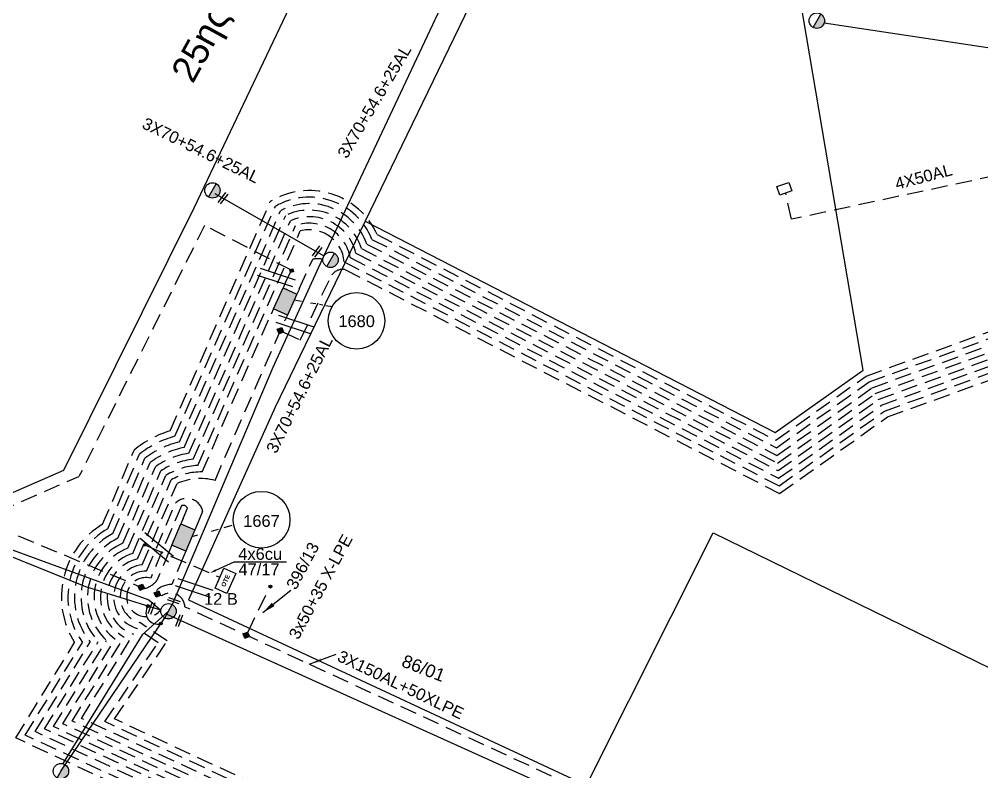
# Model space of a CAD drawing. Header units: millimetres. Extents: x 907 to 2022, y 699 to 1220.
# Drawn here: x 1501.6 to 1575.3, y 1087.8 to 1145.3 of the extents above; entities that cross this region are included whole.
import ezdxf
from ezdxf import colors
from ezdxf.entities.mleader import LeaderData, LeaderLine
from ezdxf.math import Vec2, Vec3

# ---------------------------------------------------------------- set-up
doc = ezdxf.new("R2010")
doc.units = ezdxf.units.MM
doc.linetypes.add('DASHED', pattern=[19.05, 12.7, -6.35])
for name, color, linetype in [('Link Box 4 Διευθύνσεων', 7, 'Continuous'), ('Pillar OTE', 7, 'Continuous'), ('Επιγραφές - Σχήματα', 7, 'Continuous'), ('Επιτοίχιο Κουτί', 7, 'Continuous'), ('Καλώδια ΧΤ   3x150AL+50XLPE', 7, 'DASHED'), ('Μηχανική τομή', 7, 'Continuous'), ('Στύλος ΦΜ', 7, 'Continuous'), ('Στύλος ΦΜ @ 1', 7, 'Continuous'), ('Συνδέσεις', 7, 'Continuous'), ('Συνεστραμμένα ΧΤ   3x70+54.6+25 AL', 7, 'SYN_LINE'), ('Τομή', 7, 'Continuous'), ('Υπόβαθρο ΔΕΗ', 7, 'Continuous'), ('Υπόγεια Καλώδια Δικτύου ΧΤ   .15', 7, 'DASHED'), ('Υπόγεια καλώδια Δικτύου ΧΤ και Παρ. ΧΤ X-95  (3X95AL +35CU  XLPE)', 7, 'DASHED'), ('Υπόγεια καλώδια Παροχών ΧΤ   4x50AL', 7, 'DASHED'), ('Υπόγεια καλώδια Παροχών ΧΤ   4x6', 7, 'DASHED')]:
    doc.layers.add(name, color=color, linetype=linetype)
doc.styles.get("Standard").update_dxf_attribs({"font": 'arial.ttf'})
doc.linetypes.add('SYN_LINE', pattern='A,0.5,-0.0001,["/\\/\\/\\/",Standard,S=0.1,R=0,X=0,Y=-0.05],-0.25', length=0.7501)
doc.dimstyles.new('ISO-25', dxfattribs={"dimtxt": 2.5, "dimasz": 2.5, "dimexe": 1.25, "dimexo": 0.625, "dimtad": 1, "dimtxsty": 'Standard', "dimcen": 2.5, "dimadec": 0, "dimazin": 0, "dimtfac": 1, "dimtmove": 0, "dimatfit": 3, "dimfxl": 1, "dimarcsym": 0})

# ---------------------------------------------------------------- blocks, each defined once
blk = doc.blocks.new('ΥΠΑΡΧΩΝ ΤΣΙΜΕΝΤΕΝΙΟΣ ΣΤΥΛΟΣ')
at = {"layer": 'Στύλος ΦΜ'}
blk.add_hatch(color=256, dxfattribs=at).paths.add_polyline_path([(-1.29, -2.28, 0.574793), (2.62, 0, 0.268822), (1.3, 2.27)])
blk.add_line((-1.29, -2.28), (1.3, 2.27), dxfattribs=at)
blk.add_circle((0, 0), 2.62, dxfattribs=at)
at = {"layer": 'Στύλος ΦΜ', "flags": 4}
for tag, p in [('ΑΡΙΘΜΟΣ', (-4.68, 8.05)), ('ΤΥΠΟΣ', (-4.91, 3.03))]:
    blk.add_attdef(tag, p, '', height=4, dxfattribs=at)
blk = doc.blocks.new('ΜΗΧΑΝΙΚΗ ΤΟΜΗ')
at = {"layer": 'Μηχανική τομή', "ltscale": 40}
for p, q in [((-1.89, 0.78), (1.89, 0.78)), ((1.89, 0), (-1.89, 0))]:
    blk.add_line(p, q, dxfattribs=at)
blk = doc.blocks.new('ΕΠΙΤΟΙΧΙΟ ΚΟΥΤΙ')
at = {"layer": 'Επιτοίχιο Κουτί', "ltscale": 40}
blk.add_lwpolyline([(-2.06, 1.35), (1.86, 1.35), (1.86, -1.39), (-2.06, -1.39)], close=True, dxfattribs=at)
blk = doc.blocks.new('ΤΟΜΗ')
at = {"layer": 'Τομή', "ltscale": 40}
for p, q in [((-5.68, 0), (5.68, 0)), ((5.68, -2.33), (-5.68, -2.33))]:
    blk.add_line(p, q, dxfattribs=at)
blk = doc.blocks.new('_ΣΥΝΔΕΣΗ')
at = {"layer": 'Συνδέσεις', "linetype": 'SYN_LINE', "ltscale": 40}
blk.add_hatch(color=256, dxfattribs=at).paths.add_polyline_path([(0.5, -0.01, 1), (-0.5, -0.01, 1)])
at = {"layer": 'Συνδέσεις'}
blk.add_circle((0, -0.01), 0.5, dxfattribs=at)
blk = doc.blocks.new('TSONTA XT1')
at = {"ltscale": 40}
h = blk.add_hatch(color=256, dxfattribs=at)
h.dxf.hatch_style = 1
h.paths.add_polyline_path([(595.96, 2487.66), (597.07, 2488.77), (595.96, 2489.87), (594.85, 2488.77)])
blk.add_lwpolyline([(594.85, 2488.77), (595.96, 2489.87), (597.07, 2488.77), (595.96, 2487.66)], close=True, dxfattribs=at)
blk = doc.blocks.new('LINK BOX 4 ΑΝΑΧΩΡΗΣΕΩΝ')
at = {"layer": 'Link Box 4 Διευθύνσεων', "ltscale": 40}
blk.add_hatch(color=256, dxfattribs=at).paths.add_polyline_path([(-3.54, 0), (-3.54, -4.67), (3.54, -4.67), (3.54, 0)])
for p, q in [((-3.54, 0), (-5.33, 0)), ((5.33, 0), (3.54, 0)), ((-3.54, -4.67), (-5.33, -4.67)), ((5.33, -4.67), (3.54, -4.67))]:
    blk.add_line(p, q, dxfattribs=at)
blk.add_lwpolyline([(-3.54, -4.67), (-3.54, 0), (3.54, 0), (3.54, -4.67)], close=True, dxfattribs=at)
blk = doc.blocks.new('PILLAR ΟΤΕ')
at = {"layer": 'Pillar OTE', "ltscale": 40}
blk.add_lwpolyline([(-3.31, 2.02), (3.39, 2.02), (3.39, -1.99), (-3.31, -1.99)], close=True, dxfattribs=at)
at = {"layer": 'Pillar OTE', "insert": (-1.81, 0.71), "char_height": 1.3575, "width": 109.961, "attachment_point": 1}
blk.add_mtext('{\\fArial|b1|i0|c161|p34;OTE}', dxfattribs=at)

msp = doc.modelspace()

# ---------------------------------------------------------------- hatches: boundary and pattern name
at = {"layer": 'Pillar OTE', "ltscale": 40}
h = msp.add_hatch(color=256, dxfattribs=at)
h.dxf.hatch_style = 1
h.paths.add_polyline_path([(1511.061, 1105.011), (1511.43, 1105.01), (1511.192, 1105.298)])

# ---------------------------------------------------------------- linework, layer by layer
at = {"layer": 'Επιγραφές - Σχήματα', "linetype": 'Continuous'}
for centre in [(1527.418, 1122.268), (1520.146, 1107.047)]:
    msp.add_circle(centre, 2.168, dxfattribs=at)
at = {"layer": 'Καλώδια ΧΤ   3x150AL+50XLPE', "color": 133, "linetype": 'DASHED', "ltscale": 0.1}
msp.add_lwpolyline([(1532.19, 1073.452), (1534.016, 1077.39), (1504.213, 1091.208), (1508.278, 1097.806, -0.544141), (1509.534, 1105.253), (1512.017, 1111.105, -0.11424), (1514.574, 1112.129), (1522.358, 1129.923, -0.463695), (1527.372, 1127.447), (1559.686, 1110.8), (1567.365, 1116.251), (1599.947, 1128.03), (1600.302, 1131.35), (1605.462, 1129.298), (1608.924, 1137.346, -0.636277), (1613.332, 1140.891), (1618.423, 1151.559, -0.538057), (1619.887, 1152.129), (1620.838, 1152.288), (1621.587, 1151.777)], format="xyb", dxfattribs=at)
at = {"layer": 'Καλώδια ΧΤ   3x150AL+50XLPE', "color": 27, "linetype": 'DASHED', "ltscale": 0.1}
msp.add_lwpolyline([(1532.614, 1073.255), (1534.651, 1077.647), (1504.936, 1091.428), (1508.932, 1097.914, -0.594288), (1509.913, 1104.867), (1512.42, 1110.774, -0.120094), (1514.919, 1111.67), (1522.746, 1129.561, -0.460718), (1526.931, 1127.112), (1559.727, 1110.216), (1567.599, 1115.804), (1600.411, 1127.666), (1600.727, 1130.643), (1605.729, 1128.654), (1609.453, 1137.31, -0.729971), (1613.544, 1140.175), (1618.905, 1151.407, -0.573432), (1619.598, 1151.721), (1620.929, 1150.813)], format="xyb", dxfattribs=at)
at = {"layer": 'Καλώδια ΧΤ   3x150AL+50XLPE', "color": 62, "linetype": 'DASHED', "ltscale": 0.1}
msp.add_lwpolyline([(1531.744, 1073.659), (1533.367, 1077.143), (1533.367, 1077.143), (1503.523, 1091.042), (1507.645, 1097.731, -0.504465), (1509.15, 1105.627), (1511.612, 1111.43, -0.109184), (1514.224, 1112.575), (1521.991, 1130.331, -0.45653), (1527.792, 1127.793), (1559.644, 1111.384), (1567.131, 1116.698), (1599.483, 1128.394), (1599.835, 1131.68), (1600.824, 1134.401, 0.808285), (1601.416, 1136.44), (1606.41, 1147.131, 1.163535), (1607.603, 1149.09)], format="xyb", dxfattribs=at)
at = {"layer": 'Καλώδια ΧΤ   3x150AL+50XLPE', "color": 233, "linetype": 'DASHED', "ltscale": 0.1, "true_color": 0xd2798f}
msp.add_lwpolyline([(1533.032, 1073.06), (1535.277, 1077.89), (1505.651, 1091.635), (1509.614, 1098.067, -0.660658), (1510.286, 1104.466), (1512.82, 1110.436, -0.126984), (1515.257, 1111.194), (1523.11, 1129.147, -0.464772), (1526.471, 1126.786), (1559.768, 1109.633), (1567.833, 1115.356), (1600.875, 1127.302), (1601.157, 1129.934), (1605.996, 1128.01), (1609.99, 1137.292, -0.327153), (1610.606, 1139.724, -0.464895), (1613.044, 1138.676)], format="xyb", dxfattribs=at)
at = {"layer": 'Καλώδια ΧΤ   3x150AL+50XLPE', "color": 173, "linetype": 'DASHED', "ltscale": 0.1}
for points in [[(1521.834, 1121.41), (1523.104, 1120.794), (1525.526, 1125.789, -0.278509), (1526.526, 1126.195), (1559.81, 1109.049), (1568.067, 1114.909), (1601.339, 1126.938), (1601.584, 1129.226), (1606.278, 1127.399), (1610.306, 1136.762), (1612.078, 1136)], [(1533.854, 1072.678), (1536.527, 1078.43), (1508.138, 1091.593), (1512.228, 1097.63), (1510.608, 1098.728, -0.813142), (1511.006, 1103.602), (1513.67, 1109.81, -0.169686), (1516.579, 1110.058), (1521.934, 1122.299)]]:
    msp.add_lwpolyline(points, format="xyb", dxfattribs=at)
at = {"layer": 'Καλώδια ΧΤ   3x150AL+50XLPE', "color": 85, "linetype": 'DASHED', "ltscale": 0.1}
msp.add_lwpolyline([(1530.434, 1074.268), (1531.421, 1076.392), (1531.421, 1076.392), (1501.33, 1090.341), (1505.828, 1097.642, -0.421645), (1507.974, 1106.696), (1510.385, 1112.377, -0.097353), (1513.144, 1113.848), (1520.813, 1131.396, -0.453316), (1528.988, 1128.864), (1559.52, 1113.135), (1566.429, 1118.039), (1597.563, 1129.294), (1596.692, 1131.698), (1593.946, 1132.812), (1595.124, 1135.716)], format="xyb", dxfattribs=at)
at = {"layer": 'Καλώδια ΧΤ   3x150AL+50XLPE', "color": 30, "linetype": 'DASHED', "ltscale": 0.1}
msp.add_lwpolyline([(1530.872, 1074.064), (1532.065, 1076.637), (1502.051, 1090.558), (1506.423, 1097.654, -0.444852), (1508.369, 1106.347), (1510.796, 1112.066, -0.100847), (1513.508, 1113.433), (1521.204, 1131.027, -0.457076), (1528.599, 1128.502), (1559.561, 1112.552), (1566.663, 1117.592), (1598.204, 1128.994), (1597.086, 1132.078), (1595.524, 1132.711), (1596.052, 1134.013)], format="xyb", dxfattribs=at)
at = {"layer": 'Καλώδια ΧΤ   3x150AL+50XLPE', "color": 151, "linetype": 'DASHED', "ltscale": 0.1}
msp.add_lwpolyline([(1531.315, 1073.858), (1532.727, 1076.889), (1532.727, 1076.889), (1502.802, 1090.825), (1507.027, 1097.682, -0.472028), (1508.761, 1105.992), (1511.205, 1111.75, -0.10476), (1513.868, 1113.009), (1521.605, 1130.697, -0.455038), (1528.201, 1128.145), (1559.603, 1111.968), (1566.897, 1117.145), (1599.019, 1128.758), (1599.019, 1128.758), (1599.338, 1131.734), (1599.338, 1131.734), (1598.689, 1131.992)], format="xyb", dxfattribs=at)
at = {"layer": 'Καλώδια ΧΤ   3x150AL+50XLPE', "color": 5, "linetype": 'DASHED', "ltscale": 0.1}
for points in [[(1523.035, 1124.725), (1524.057, 1126.978, -0.099864), (1524.836, 1126.979)], [(1533.45, 1072.866), (1535.915, 1078.162), (1535.915, 1078.162), (1506.366, 1091.843), (1510.338, 1098.289, -0.754934), (1510.651, 1104.046), (1513.216, 1110.091, -0.135257), (1515.587, 1110.7), (1520.871, 1122.781)]]:
    msp.add_lwpolyline(points, format="xyb", dxfattribs=at)
at = {"layer": 'Καλώδια ΧΤ   3x150AL+50XLPE', "color": 173, "ltscale": 0.1}
for points in [[(1454.425, 1123.091), (1453.705, 1122.009), (1453.705, 1120.893), (1454.894, 1119.942), (1465.541, 1115.664), (1482.965, 1107.886), (1483.476, 1109.031), (1494.683, 1104.413), (1499.756, 1106.551), (1510.883, 1101.896)], [(1513.096, 1104.688), (1512.117, 1102.383)]]:
    msp.add_lwpolyline(points, dxfattribs=at)
at = {"layer": 'Καλώδια ΧΤ   3x150AL+50XLPE', "color": 2, "linetype": 'DASHED', "ltscale": 0.1}
for points in [[(1534.192, 1072.357), (1537.139, 1078.697), (1508.882, 1091.799), (1512.923, 1097.764), (1510.821, 1099.188, -0.888956), (1511.345, 1103.12), (1513.547, 1108.31, -0.601959), (1515.634, 1107.682), (1515.211, 1106.685)], [(1514.137, 1107.141), (1514.468, 1107.919, 0.43144), (1514.007, 1108.115), (1511.659, 1102.581, 1.764068), (1512.436, 1100.132)], [(1514.17, 1104.232), (1513.262, 1102.093, 0.221284), (1511.928, 1101.455)], [(1574.994, 1070.392), (1571.492, 1071.866), (1571.231, 1075.033), (1549.487, 1084.186, 1.167459), (1547.54, 1085.036), (1514.287, 1100.365, 0.593485), (1512.503, 1101.218), (1512.409, 1101.257)]]:
    msp.add_lwpolyline(points, format="xyb", dxfattribs=at)
at = {"layer": 'Καλώδια ΧΤ   3x150AL+50XLPE', "color": 173, "ltscale": 0.1}
msp.add_arc((1510.732, 1103.504), 1.782, 284.18873, 321.02821, dxfattribs=at)
at = {"layer": 'Συνεστραμμένα ΧΤ   3x70+54.6+25 AL', "color": 133, "ltscale": 10}
msp.add_line((1504.784, 1087.801), (1512.727, 1099.526), dxfattribs=at)
at = {"layer": 'Συνεστραμμένα ΧΤ   3x70+54.6+25 AL', "color": 5, "ltscale": 10}
for points in [[(1540.568, 1181.732), (1540.306, 1175.962), (1539.747, 1158.393), (1539.747, 1158.393), (1536.269, 1151.4), (1524.89, 1127.187)], [(1516.573, 1132.02), (1524.918, 1127.239)], [(1524.89, 1127.187), (1521.016, 1118.706), (1513.311, 1100.549)]]:
    msp.add_lwpolyline(points, dxfattribs=at)
at = {"layer": 'Συνεστραμμένα ΧΤ   3x70+54.6+25 AL', "color": 62, "ltscale": 10}
for points in [[(1563.225, 1145.074), (1583.018, 1142.079)], [(1479.919, 1113.758), (1498.247, 1105.761), (1511.522, 1100.926), (1512.436, 1100.132)], [(1513.018, 1100.038), (1511.012, 1098.241), (1504.94, 1088.387), (1504.94, 1088.387)]]:
    msp.add_lwpolyline(points, dxfattribs=at)
at = {"layer": 'Συνεστραμμένα ΧΤ   3x70+54.6+25 AL', "color": 133, "ltscale": 10}
msp.add_lwpolyline([(1512.436, 1100.132), (1506.678, 1101.906), (1479.883, 1112.717)], dxfattribs=at)
at = {"layer": 'Συνεστραμμένα ΧΤ   3x70+54.6+25 AL', "color": 2, "ltscale": 10}
msp.add_lwpolyline([(1512.892, 1099.815), (1512.892, 1099.815), (1548.136, 1083.894), (1548.136, 1083.894), (1548.136, 1083.894), (1584.951, 1068.422)], dxfattribs=at)
at = {"layer": 'Υπόβαθρο ΔΕΗ', "ltscale": 0.1}
for points in [[(1477.531, 1195.671), (1467.213, 1166.683), (1467.213, 1166.683), (1462.072, 1152.172), (1456.315, 1135.379), (1453.352, 1126.755), (1471.083, 1118.392), (1496.857, 1107.284), (1496.857, 1107.284), (1504.994, 1110.835), (1514.976, 1130.925), (1524.571, 1151.1), (1539.373, 1181.363), (1477.531, 1195.671), (1477.531, 1195.671)], [(1528.074, 1129.9), (1559.479, 1113.719), (1566.195, 1118.486), (1560.664, 1151.142), (1561.599, 1154.102), (1555.85, 1187.464), (1551.908, 1187.749), (1542.883, 1160.448), (1528.074, 1129.9), (1528.074, 1129.9)], [(1528.074, 1129.9), (1521.173, 1115.664)], [(1522.648, 1123.873), (1523.202, 1123.776)], [(1523.899, 1123.653), (1524.294, 1123.584)], [(1524.567, 1123.536), (1524.823, 1123.491)], [(1525.058, 1123.45), (1525.548, 1123.364)], [(1521.173, 1115.664), (1514.538, 1100.91), (1544.326, 1087.043), (1544.326, 1087.043), (1559.827, 1080.421), (1581.845, 1071.244), (1616.514, 1056.37), (1623.268, 1053.525), (1637.823, 1067.316), (1638.989, 1068.415), (1611.981, 1082.801), (1592.914, 1093.061), (1592.914, 1093.061)], [(1516.307, 1106.179), (1516.835, 1106.325)], [(1517.283, 1106.45), (1517.881, 1106.616)], [(1514.821, 1105.766), (1515.273, 1105.891)], [(1545.033, 1086.741), (1554.722, 1106.047), (1583.764, 1091.85), (1575.601, 1073.846)]]:
    msp.add_lwpolyline(points, dxfattribs=at)
msp.add_arc((1512.188, 1099.946), 0.893, 146.55759, 285.6835, dxfattribs=at)
at = {"layer": 'Υπόγεια Καλώδια Δικτύου ΧΤ   .15', "color": 27, "ltscale": 0.1}
for points in [[(1521.972, 1125.207), (1522.447, 1126.131), (1515.776, 1129.564), (1506.164, 1110.356)], [(1455.416, 1122.684), (1454.797, 1121.805), (1454.797, 1121.805), (1455.098, 1120.882), (1456.474, 1120.223), (1467.318, 1115.664), (1482.346, 1108.947), (1483.013, 1110.08), (1494.783, 1105.385), (1506.164, 1110.356)]]:
    msp.add_lwpolyline(points, dxfattribs=at)
at = {"layer": 'Υπόγεια καλώδια Δικτύου ΧΤ και Παρ. ΧΤ X-95  (3X95AL +35CU  XLPE)', "color": 2, "linetype": 'DASHED', "ltscale": 0.1}
msp.add_lwpolyline([(1519.08, 1098.414), (1520.799, 1101.948)], dxfattribs=at)
at = {"layer": 'Υπόγεια καλώδια Παροχών ΧΤ   4x50AL', "color": 6, "ltscale": 0.1}
msp.add_lwpolyline([(1589.441, 1136.169), (1560.712, 1130.039), (1560.284, 1132.045)], dxfattribs=at)
at = {"layer": 'Υπόγεια καλώδια Παροχών ΧΤ   4x6', "color": 5, "linetype": 'DASHED', "ltscale": 0.1}
msp.add_lwpolyline([(1511.128, 1105.16), (1511.43, 1105.016), (1516.946, 1102.637)], dxfattribs=at)

# ---------------------------------------------------------------- block references
at = {"layer": 'Link Box 4 Διευθύνσεων', "xscale": 0.2499999999999998, "yscale": 0.2499999999999998, "zscale": 0.2499999999999998}
for p, rotation in [((1521.422, 1123.994), 65.59880769653996), ((1513.616, 1105.914), 66.9972435492924)]:
    msp.add_blockref('LINK BOX 4 ΑΝΑΧΩΡΗΣΕΩΝ', p, dxfattribs=dict(at, rotation=rotation))
at = {"layer": 'Pillar OTE', "xscale": 0.25, "yscale": 0.25, "zscale": 0.25, "rotation": 66}
msp.add_blockref('PILLAR ΟΤΕ', (1517.377, 1102.346), dxfattribs=at)
at = {"layer": 'Επιτοίχιο Κουτί', "xscale": 0.25, "yscale": 0.25, "zscale": 0.25, "rotation": 18.8686424877826}
msp.add_blockref('ΕΠΙΤΟΙΧΙΟ ΚΟΥΤΙ', (1560.195, 1132.385), dxfattribs=at)
at = {"layer": 'Μηχανική τομή', "xscale": 0.2499999999999996, "yscale": 0.2499999999999996, "zscale": 0.2499999999999996}
for p, rotation in [((1517.116, 1131.709), 232.3925743142896), ((1524.325, 1127.622), 232.3925743142896), ((1513.397, 1100.752), 341.2798588263036), ((1511.806, 1100.242), 70.28908702141669), ((1513.924, 1099.287), 70.28908702141669)]:
    msp.add_blockref('ΜΗΧΑΝΙΚΗ ΤΟΜΗ', p, dxfattribs=dict(at, rotation=rotation))
at = {"layer": 'Στύλος ΦΜ @ 1', "ltscale": 40, "xscale": 0.2249999999999091, "yscale": 0.2249999999999091, "zscale": 0.2249999999999091}
for p in [(1562.659, 1145.237), (1516.382, 1132.247), (1525.423, 1126.936)]:
    msp.add_blockref('ΥΠΑΡΧΩΝ ΤΣΙΜΕΝΤΕΝΙΟΣ ΣΤΥΛΟΣ', p, dxfattribs=at)
at = {"layer": 'Στύλος ΦΜ @ 1', "ltscale": 40}
ref = msp.add_blockref('ΥΠΑΡΧΩΝ ΤΣΙΜΕΝΤΕΝΙΟΣ ΣΤΥΛΟΣ', (1513.018, 1100.038), dxfattribs=dict(at, xscale=0.2249999999999091, yscale=0.2249999999999091, zscale=0.2249999999999091))
ref.add_attrib('ΤΥΠΟΣ', '12 B', (1515.738, 1100.533), dxfattribs={"layer": 'Στύλος ΦΜ', "height": 0.9, "flags": 4})
ref = msp.add_blockref('ΥΠΑΡΧΩΝ ΤΣΙΜΕΝΤΕΝΙΟΣ ΣΤΥΛΟΣ', (1504.783, 1087.802), dxfattribs=dict(at, xscale=0.2249999999999091, yscale=0.2249999999999091, zscale=0.2249999999999091))
ref.add_attrib('ΤΥΠΟΣ', '12 M', (1504.279, 1083.866), dxfattribs={"layer": 'Στύλος ΦΜ', "height": 0.9, "flags": 4})
at = {"layer": 'Συνδέσεις'}
for p, xscale, yscale, zscale, rotation in [((1793.672, 841.029), 0.1537592417720537, 0.1537592417720537, 0.1537592417720537, 57.03879264626469), ((1159.538, 633.588), 0.237417181820009, 0.237417181820009, 0.237417181820009, 336.8899991309926), ((1148.873, 613.955), 0.237417181820009, 0.237417181820009, 0.237417181820009, 336.8899991309926), ((1150.116, 613.427), 0.237417181820009, 0.237417181820009, 0.237417181820009, 336.8899991309926), ((1156.911, 610.275), 0.237417181820009, 0.237417181820009, 0.237417181820009, 336.8899991309926)]:
    msp.add_blockref('TSONTA XT1', p, dxfattribs=dict(at, xscale=xscale, yscale=yscale, zscale=zscale, rotation=rotation))
at = {"layer": 'Συνδέσεις', "xscale": 0.2249999999999091, "yscale": 0.2249999999999091, "zscale": 0.2249999999999091}
for p in [(1520.821, 1101.933), (1511.443, 1100.438), (1512.432, 1099.105)]:
    msp.add_blockref('_ΣΥΝΔΕΣΗ', p, dxfattribs=at)
at = {"layer": 'Τομή', "xscale": 0.2499999999999998, "yscale": 0.2499999999999998, "zscale": 0.2499999999999998}
for p, rotation in [((1521.376, 1125.853), 341.7706491340484), ((1522.789, 1122.246), 341.7706491340484), ((1512.307, 1105.161), 320.4416017231876), ((1515.074, 1102.102), 341.7706491340484)]:
    msp.add_blockref('ΤΟΜΗ', p, dxfattribs=dict(at, rotation=rotation))

# ---------------------------------------------------------------- texts
at = {"layer": 'Επιγραφές - Σχήματα', "linetype": 'Continuous', "insert": (1513.125, 1141.313), "char_height": 2, "width": 23.56556, "attachment_point": 1, "rotation": 61.28229}
msp.add_mtext('25ης ΜΑΡΤΙΟΥ', dxfattribs=at)
at = {"layer": 'Επιγραφές - Σχήματα', "char_height": 0.9, "attachment_point": 1}
for s, insert in [('1680', (1526.025, 1122.688)), ('1667', (1518.739, 1107.399))]:
    msp.add_mtext_dynamic_manual_height_columns(s, width=10.09091, gutter_width=12.5, heights=[0], dxfattribs=dict(at, insert=insert))
at = {"layer": 'Επιγραφές - Σχήματα', "insert": (1531.136, 1096.754), "char_height": 0.9, "attachment_point": 1, "rotation": 338.77376}
msp.add_mtext_dynamic_manual_height_columns('{\\H1.0833x;86/01}', width=10.09091, gutter_width=12.5, heights=[0], dxfattribs=at)
at = {"layer": 'Καλώδια ΧΤ   3x150AL+50XLPE', "color": 7, "char_height": 0.9, "width": 13.92422, "attachment_point": 5}
for s, insert, rotation in [('3x50+35 Χ-LPE', (1524.666, 1101.913), 61.74343), ('396/13', (1523.294, 1103.518), 61.74343), ('3X150AL+50XLPE', (1530.804, 1094.412), 334.43907)]:
    msp.add_mtext(s, dxfattribs=dict(at, insert=insert, rotation=rotation))
at = {"layer": 'Συνεστραμμένα ΧΤ   3x70+54.6+25 AL', "color": 7, "char_height": 0.9, "width": 84.18588, "attachment_point": 1}
for insert, rotation in [((1525.896, 1135.082), 59.35896), ((1511.308, 1137.868), 333.9335), ((1520.454, 1112.444), 63.48538)]:
    msp.add_mtext('3X70+54.6+25AL', dxfattribs=dict(at, insert=insert, rotation=rotation))
at = {"layer": 'Υπόγεια καλώδια Παροχών ΧΤ   4x50AL', "color": 7, "insert": (1568.551, 1133.165), "char_height": 0.9, "width": 84.18588, "attachment_point": 1, "rotation": 14.71156}
msp.add_mtext('4X50AL', dxfattribs=at)
at = {"layer": 'Υπόγεια καλώδια Παροχών ΧΤ   4x50AL', "color": 7, "ltscale": 0.2, "char_height": 0.9, "attachment_point": 1}
for s, insert in [('4x6cu', (1518.362, 1104.875)), ('47/17', (1518.375, 1103.695))]:
    msp.add_mtext_dynamic_manual_height_columns(s, width=1.8, gutter_width=12.5, heights=[0.118], dxfattribs=dict(at, insert=insert))

# ---------------------------------------------------------------- leaders
at = {"layer": 'Επιγραφές - Σχήματα', "ltscale": 40}
for points in [[(1520.247, 1099.933), (1522.38, 1101.647)], [(1523.793, 1095.983), (1525.845, 1096.751)]]:
    msp.add_leader(points, dimstyle='ISO-25', override={"dimasz": 1, "dimtad": 0}, dxfattribs=at)
at = {"layer": 'Υπόβαθρο ΔΕΗ', "linetype": 'Continuous', "ltscale": 0.2}
ml = msp.add_multileader_mtext('Standard', dxfattribs=at)
ml.set_content('', color=256)
ml.set_leader_properties()
ml.build(insert=Vec2(0, 0))
ml.multileader.update_dxf_attribs({"arrow_head_size": 0.5})
ctx = ml.context
ctx.base_point, ctx.char_height, ctx.arrow_head_size, ctx.landing_gap_size, ctx.plane_origin = Vec3(1522.055, 1103.812), 2, 0.5, 0, Vec3(1516.181, 1102.967)
notes = []
notes.append((ctx, [(0, (1, 1, 0), (1518.055, 1103.812), (1, 0), 4, [(0, [(1516.181, 1102.967)], 0, [])])]))
ctx.mtext.insert, ctx.mtext.flow_direction = Vec3(1522.055, 1104.812), 5
for ctx, leaders in notes:
    for number, flags, end, landing, length, lines in leaders:
        leader = LeaderData()
        leader.index, (leader.has_last_leader_line, leader.has_dogleg_vector, leader.attachment_direction) = number, flags
        leader.last_leader_point, leader.dogleg_vector, leader.dogleg_length = Vec3(end), Vec3(landing), length
        for number, points, colour, breaks in lines:
            line = LeaderLine()
            line.index, line.vertices, line.color, line.breaks = number, Vec3.list(points), colors.encode_raw_color(colour), breaks
            leader.lines.append(line)
        ctx.leaders.append(leader)

doc.saveas('drawing.dxf')
